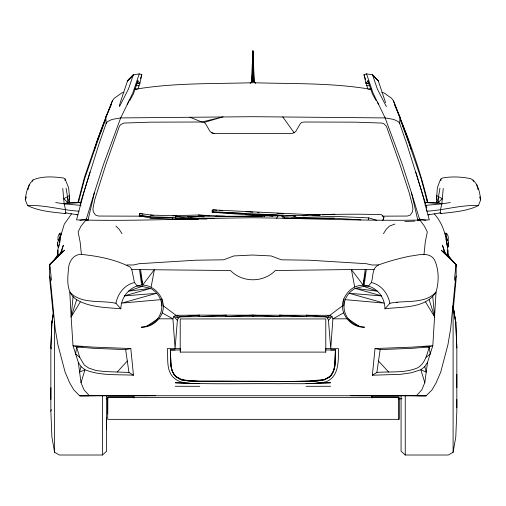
<?xml version="1.0" encoding="UTF-8"?>
<svg xmlns="http://www.w3.org/2000/svg" width="506" height="506" viewBox="0 0 506 506"><rect width="100%" height="100%" fill="white"/><g stroke="black" fill="none" stroke-linecap="round" stroke-linejoin="round"><path stroke-width="0.76" d="M50.859 399.519L50.859 387.691M54.578 451.314L54.578 452.275L59.341 455.008L102.433 455.008L106.614 451.213L106.614 395.331M106.614 429.588L106.614 417.76M133.805 397.242L133.805 395.648M251.931 81.966L252.646 50.992L253.98 81.637L251.912 81.637L253.98 81.529L255.739 83.439M253.247 51.049L252.646 51.049M133.685 396.818L107.708 396.818L107.708 419.354L398.975 419.354L398.975 397.533L107.708 397.533M447.936 256.219C447.848 241.28 444.483 225.29 434.287 213.848M456.829 407.811L456.829 399.519M456.829 387.691L456.829 374.364M320.045 215.151L212.906 209.87L212.159 210.477L212.153 212.292L264.493 215.98M335.415 349.969L334.915 365.863L333.58 371.309L331.759 374.598L329.457 377.141L324.118 379.93L317.034 381.012L306.048 381.511L279.072 381.632L199.775 381.511L188.782 381.012L181.698 379.93L176.366 377.141L174.058 374.598L172.242 371.309L170.908 365.863L170.408 349.969L170.908 365.863C171.705 372.055 175.361 377.653 181.698 379.93L200.003 381.214C241.248 380.177 282.803 383.548 323.891 379.633C336.813 375.914 334.953 360.455 335.415 349.969L334.915 365.863C334.15 369.911 332.746 374.105 329.457 377.141L329.229 376.843L324.118 379.93L323.891 379.633L317.034 381.012L306.048 381.511L252.911 381.214L226.745 381.632L188.782 381.012L181.926 379.633L176.588 376.843L176.366 377.141C170.87 372.018 170.851 364.51 170.648 357.438L170.408 349.969M447.924 255.973L447.949 249.989M65.059 180.579L65.072 179.01L63.592 178.03C53.541 176.651 42.434 175.867 32.979 179.959C27.735 185.126 26.053 192.678 25.3 199.769L27.602 205.588C39.057 211.242 52.289 212.046 64.819 213.532L66.128 212.925M343.789 305.953L343.833 298.926C354.497 275.087 384.522 285.074 384.971 308.805C402.213 306.535 425.508 308.869 436.045 292.006C439.113 281.779 438.999 269.641 434.515 259.856C429.24 251.153 417.482 255.385 409.417 256.232C398.968 258.522 388.602 261.216 378.57 264.942C371.727 267.946 373.479 276.693 371.341 282.525L368.653 285.972L363.776 286.383L355.161 288.388C335.902 299.501 343.195 325.719 364.579 327.18C350.399 327.958 338.223 312.48 343.833 298.926M436.387 202.64L436.476 195.531L442.314 198.706L441.827 203.842L440.543 209.446L440.441 212.843L441.181 213.532C453.711 212.046 466.943 211.242 478.398 205.588L480.7 199.769C479.694 192.128 478.145 182.432 470.567 178.643C461.295 176.784 451.738 176.303 442.408 178.03L440.928 179.01L439.708 181.363L437.374 187.77L436.482 199.503M252.646 50.992L251.912 81.637L253.98 81.637L253.247 50.992L253.968 81.966M423.996 254.41L425.293 241.893L427.311 231.944L424.395 226.144L420.518 220.831L417.792 220.085L411.41 192.546L402.106 163.862L385.136 117.923L377.495 102.098M448.05 240.502C449.714 246.877 447.412 251.476 446.362 240.805L447.133 239.895L447.045 239.123L445.906 239.06L446.513 241.539M448.588 245.125L447.646 246.631L448.588 245.125L448.67 242.766M456.159 266.725L456.051 264.41L441.257 250.211L456.235 264.644L456.134 278.831L453.275 309.343M54.578 321.626L54.578 452.275L51.897 436.963L50.859 411.125L50.859 347.401L51.897 321.905L53.642 312.082L51.897 322.91L50.859 347.957M436.374 197.947L436.476 195.531L436.646 199.453M251.944 81.966L252.235 75.008M252.532 68.051L252.76 62.643M69.354 199.453L69.524 195.531L63.686 198.706L64.173 203.842L65.457 209.446L65.559 212.843L64.819 213.532M439.954 188.099L438.462 196.916L438.202 202.425L441.827 203.842L450.296 202.558M425.527 395.73L416.489 395.686L421.789 389.841L424.806 382.694L427.526 362.334L432.82 345.655L436.045 292.006C424.932 304.574 404.629 299.944 389.898 303.29L384.971 308.805M69.518 199.503L69.524 195.531L69.613 202.64M264.442 215.765L264.499 214.974L275.896 215.784M163.368 305.845C163.716 317.547 152.768 327.686 141.237 327.18C162.628 325.719 169.921 299.501 150.661 288.388L142.047 286.383L137.17 285.972L134.476 282.525L131.781 269.534L130.434 267.238C115.684 259.502 97.987 256.061 81.415 254.41C74.698 254.018 70.157 259.863 68.829 265.846C67.709 277.351 65.154 292.36 76.678 299.71C89.847 307.534 105.988 307.414 120.845 308.805C121.023 297.022 129.764 286.39 141.617 284.979C152.932 284.979 162.692 294.663 163.368 305.845L175.974 315.308L180.433 316.819L199.06 316.63L199.655 315.118L180.433 316.819L178.333 317.964L177.372 320.336L175.082 348.653L172.919 318.824L173.881 316.452L175.974 315.308L199.655 315.118L329.842 315.308L331.942 316.452L332.904 318.824L330.734 348.653L328.445 320.336L327.483 317.964L325.39 316.819L306.168 315.118L306.756 316.63L325.39 316.819L329.842 315.308L342.454 305.845M443.237 188.396L442.314 198.706L438.202 202.425L425.116 202.425M454.35 280.299L456.051 264.41M80.29 395.73L89.328 395.686L84.028 389.841L81.017 382.694L78.297 362.334L73.003 345.655L71.144 316.952L73.066 296.605M425.723 204.146L406.932 144.362L399.658 123.407L399.885 118.632L408.342 141.484L421.144 178.631L427.33 202.071M427.526 362.334L424.774 366.629L420.853 369.734L411.283 372.777L400.354 374.345L372.359 375.212L375.022 348.545L413.162 347.097L432.82 345.655L429.221 346.971L412.112 348.305L380.164 349.621L375.022 348.545M59.898 239.015L61.296 233.228L60.17 233.158C57.912 234.809 57.425 238.269 58.43 240.78M153.489 215.423L139.915 213.456L139.251 215.834L150.358 218.042L175.759 219.155M198.339 219.357L175.645 219.035L175.772 216.587C211.4 217.479 247.092 215.872 282.69 215.828L284.657 218.004M82.826 346.376L76.596 346.971L75.647 353.998L79.689 357.293L84.281 365.003L88.733 368.077L96.317 370.569L105.261 371.594L128.954 372.422L133.464 375.212L130.801 348.545L92.655 347.097L73.003 345.655L76.596 346.971L93.705 348.305L125.652 349.621L130.801 348.545M131.781 269.534L230.496 270.527C242.469 282.86 263.354 282.86 275.321 270.527L351.404 269.534L363.118 285.03L365.212 269.534M364.206 284.979L366.306 269.534L363.118 285.03M264.271 216.568L264.499 214.974L272.924 216.366M372.359 375.212L376.869 372.422L380.164 349.621M57.88 256.997L57.874 249.989L58.62 245.353M59.493 239.939L64.268 224.19L71.529 213.848M53.687 312.164L51.897 322.91L51.897 321.905M401.068 395.331L401.068 451.213L405.255 455.008L448.348 455.008L453.104 452.275L455.786 436.963L456.829 411.125L456.829 347.401L455.786 321.905L453.104 306.794L455.786 322.91L456.829 347.957M151.13 286.984L154.419 269.534L142.698 285.03L139.517 269.534L141.617 284.979M137.898 89.031L139.903 83.136L141.819 74.692L139.283 73.857L133.293 74.844L127.512 80.916L133.293 74.844M81.415 254.41L80.119 241.893L78.101 231.944L81.017 226.144L83.667 222.773L85.299 220.831L88.031 220.085L94.413 192.546L103.711 163.862L120.687 117.923L129.055 100.738M59.632 242.127L60.372 239.06L59.234 239.123L59.145 239.895L59.917 240.805C58.867 251.476 56.564 246.877 58.228 240.502M78.297 362.334L81.049 366.629L79.606 372.144L84.97 369.734C100.365 375.983 117.24 374.295 133.464 375.212M26.065 196.853L25.3 199.769L26.154 197.568M27.975 189.567L29.316 184.462M78.487 202.071L84.679 178.631L97.475 141.484L105.937 118.632L106.159 123.407L98.885 144.362L80.093 204.146M119.372 105.703L119.77 104.204M436.786 202.761L438.462 196.916M59.101 239.464L60.163 235.492L60.113 234.506L59.423 233.69M376.869 372.422C390.278 371.353 404.351 373.27 417.089 368.077C424.888 364.086 427.001 354.712 429.221 346.971L422.991 346.376M90.011 172.046L83.844 192.546L76.526 219.87C135.14 221.476 193.88 218.345 252.5 217.751C311.399 218.428 370.398 221.356 429.29 219.87L421.972 192.546L415.805 172.046M60.859 253.443L63.37 245.17L60.429 253.557M94.413 192.546L86.33 219.117L86.861 220.344M81.017 382.694L84.97 369.734L81.049 366.629M98.075 139.201L98.771 136.962M94.255 150.352L98.208 137.765L112.332 100.947L114.09 98.404L121.68 92.99L123.951 92.339M112.332 100.947L106.02 116.646M120.845 308.805L115.918 303.29C101.187 299.944 80.884 304.574 69.771 292.006L71.144 316.952L76.678 299.71M119.966 103.458L127.626 80.581L133.299 74.825L128.486 88.98L119.473 106.614M50.859 411.125L51.327 409.702M139.283 73.857L132.8 92.952L127.24 104.54M137.955 80.581L133.407 93.945L129.783 100.435M140.409 78.841L141.819 74.692M382.726 220.654L383.94 217.087L381.461 214.658C348.836 213.557 316.111 214.614 283.499 216.321L281.975 216.277M383.118 219.484L383.94 217.087M368.216 219.686L368.83 217.89L376.818 220.3M447.848 240.78C448.854 238.269 448.367 234.809 446.109 233.158L444.983 233.228L446.159 236.916L446.501 240.432M106.469 115.627L97.114 140.56L84.553 177.011L78.171 201.565L78.759 200.199M115.918 303.29C117.835 293.493 124.482 284.84 134.476 282.525M100.137 133.375L102.591 126.93M32.409 181.426L32.979 179.959M58.361 246.264L58.968 244.828M418.962 220.344L419.493 219.117L411.41 192.546M105.577 117.658L111.364 104.552M71.144 316.952L80.29 301.981M383.44 233.683L386.223 229.307L389.449 226.055L394.927 224.05M61.22 252.975L62.497 251.001L49.582 264.644L49.689 278.831L53.332 315.39M276.365 218.579L278.325 215.556M53.807 260.539L58.146 254.17M106.159 123.407L107.563 121.592L112.066 119.422L120.687 117.923L252.911 116.696L385.136 117.923L393.75 119.422L398.26 121.592L399.658 123.407M49.582 264.644L64.559 250.211L49.582 264.644L49.816 268.977M446.855 233.69L446.165 234.506L446.115 235.492L447.38 240.167M329.842 315.308L327.483 317.964L331.942 316.452L328.445 320.336M250.154 83.439L251.912 81.529M117.215 372.011L127.303 361.025M367.919 89.031L365.92 83.136L367.982 80.916M350.569 395.686L426.197 395.73L432.004 389.905L436.159 382.751L440.72 372.119L447.911 344.776L450.644 328.755L455.634 277.781L456.235 276.137M58.057 239.705L58.62 239.155M142.287 216.176L98.442 216.049L95.495 215.025L93.338 211.9L92.902 208.877L94.654 199.946L106.089 163.855L119.365 126.329L120.662 124.602L123.951 123.066L150.516 122.161L201.767 122.009L204.139 122.446L205.436 123.521L209.965 131.288L211.691 132.8L214.063 133.445L291.753 133.445L294.131 132.8L295.852 131.288L300.387 123.521L301.677 122.446L304.049 122.009L355.307 122.161L381.866 123.066L383.833 123.692L386.451 126.329L399.727 163.855L409.139 192.558L412.46 205.284L412.915 208.877L412.485 211.9L410.328 215.025L407.381 216.049L382.264 216.163M49.582 276.137L50.189 277.781L55.179 328.755L57.912 344.776L65.097 372.119L69.657 382.751L73.813 389.905L79.619 395.73L155.247 395.686M426.128 357.293L430.17 353.998L429.221 346.971M146.753 326.231L157.853 318.818M417.792 220.085L419.493 219.117L425.957 220.281M343.511 312.948L332.904 318.824L346.629 318.818M368.836 89.391L370.904 88.468M142.047 286.383L128.397 291.184L150.661 288.388L124.204 295.915L156.506 293.328L121.832 303.094L160.857 299.641M429.531 214.386L428.038 214.886L440.441 212.843M368.899 83.813L365.92 83.136L363.997 74.692L366.534 73.857L372.53 74.844L378.305 80.916L372.53 74.844M204.139 122.446L223.102 116.842L201.767 122.009L189.876 117.202M136.171 83.983L139.903 83.136L137.834 80.916M79.859 220.281L86.33 219.117L88.031 220.085M134.571 89.41C173.596 82.642 213.456 83.971 252.911 82.718C292.367 83.971 332.227 82.642 371.246 89.41M199.781 383.662L175.234 382.776C209.819 384.452 244.455 383.409 279.065 383.712C294.505 383.39 310.102 384.598 325.409 381.986C339.381 377.084 338.324 360.677 338.514 348.647L325.364 348.653M175.74 218.959L172.691 219.3L172.647 217.453L150.168 216.777L139.251 215.834L139.915 213.456L142.958 214.278M190.243 217.34L197.878 216.486L204.139 216.808M424.958 205.436L441.827 203.842L425.103 202.489M80.897 202.489L64.173 203.842L55.704 202.558M27.602 205.588C44.889 204.69 61.821 210.224 79.05 211.185M252.911 315.111L225.897 316.63L226.492 315.118L199.06 316.63L306.756 316.63L279.331 315.118L279.919 316.63L252.911 315.111L252.911 316.623M175.095 349.975L170.18 349.981L180.693 349.956M293.588 216.296L295.921 216.176M302.936 215.815L307.604 215.575M313.056 215.29L320.07 214.93M322.404 214.81L334.864 214.171M89.328 395.686L79.619 395.73L426.197 395.73L416.489 395.686M188.061 217.004L191.116 216.872M177.195 218.971L175.645 219.035L175.772 216.587L191.224 218.56L206.891 219.085M175.803 217.333L150.358 218.042L150.168 216.777L139.7 215.151L139.466 214.139M187.631 216.878L197.878 216.486M306.035 383.662L330.582 382.776L317.009 383.143M404.781 221.457L414.831 221.128M150.383 215.082L172.875 215.727L198.055 215.031L224.689 216.17L225.233 216.815M291.399 218.567L334.245 218.219L360.942 219.857M378.57 264.942L371.929 264.999L366.281 263.702L309.406 260.217L281.361 259.799L271.146 255.941L252.5 255.03L233.854 255.941L223.646 259.799L195.594 260.217L139.131 263.702L133.483 264.999L126.842 264.942M383.358 395.654L357.982 395.686M213.956 218.472L191.224 218.56L175.576 218.092M79.619 395.73L95.046 395.686M110.106 395.686L136.082 395.616M122.465 395.654L147.841 395.686M306.086 386.318L330.62 386.274M136.949 83.136L139.903 83.136M365.92 83.136L368.868 83.136M136.082 85.685L139.036 85.685M366.787 85.685L369.734 85.685M80.884 202.425L67.798 202.425L64.173 203.842L81.042 205.436M216.151 216.258L262.323 216.239M374.042 269.534L351.404 269.534L354.693 286.984M159.188 318.818L172.919 318.824L162.312 312.948M180.212 352.094L325.788 352.094M371.423 396.818L398.975 396.818L398.975 419.354M106.133 398.798L107.999 398.798M398.114 398.798L401.89 398.798M288.312 218.143L284.423 218.137L334.434 216.334L368.83 217.89M291.424 218.149L334.245 218.219M180.452 348.653L167.303 348.647C168.277 357.533 166.208 367.748 171.724 375.439C175.683 380.936 182.286 383.017 188.808 383.143M325.358 349.969L335.642 349.981L330.722 349.975M175.196 386.274L199.731 386.318M369.734 395.616L395.717 395.686M410.777 395.686L426.197 395.73M308.236 214.791L319.862 214.936M277.029 215.069L245.872 214.639L245.967 213.494L295.757 215.834M172.875 215.727L176.72 215.809M478.398 205.588C461.111 204.69 444.179 210.224 426.95 211.185L426.204 209.029M198.055 215.031L209.705 215.796M215.917 216.201L217.466 216.302M281.981 216.214L283.499 216.321M245.967 211.679L252.924 212.248M257.56 212.628L259.11 212.754M277.029 213.26L283.252 213.791M344.965 299.641L383.984 303.094L349.311 293.328L381.613 295.915L355.161 288.388L377.425 291.184L363.776 286.383M216.834 210.224L212.906 209.87L212.906 211.685L212.153 212.292L245.967 213.494L212.906 211.685L212.159 210.477M219.187 210.433L222.324 210.717M65.559 212.843L77.19 214.759M396.312 302.297L397.76 302.607M211.66 132.768L214.063 133.445M381.866 92.339L384.143 92.99L391.733 98.404L393.491 100.947L407.615 137.765L411.334 149.612M76.469 214.386L77.962 214.886M371.341 282.525C381.334 284.84 387.982 293.493 389.898 303.29M134.912 88.468L136.981 89.391M439.872 212.925L441.181 213.532M347.964 318.818L359.064 326.231M115.963 226.055L119.188 229.307L121.971 233.683M456.235 264.644L443.326 251.001L444.603 252.975M378.52 361.025L388.602 372.011M177.372 320.336L173.881 316.452L178.333 317.964L175.974 315.308M282.715 116.842L294.131 132.8M447.671 254.17L452.876 261.811M425.527 301.981L434.673 316.952L432.757 296.605M376.04 100.435L372.41 93.945L367.868 80.581M386.35 106.614L377.331 88.98L372.524 74.825L378.191 80.581L385.61 102.724M65.072 179.01L68.626 187.77L69.626 197.947M378.577 104.54L373.017 92.952L366.534 73.857M394.459 104.552C407.931 135.962 419.525 168.334 427.652 201.565L426.172 198.15M399.354 115.627L400.24 117.658M399.797 116.646L393.491 100.947M473.021 179.959L473.591 181.426M479.846 197.568L480.7 199.769L479.935 196.853M402.409 124.78L404.319 129.795M405.135 131.946L406.773 136.24M445.388 253.557L442.453 245.17L444.736 252.69M363.997 74.692L364.459 76.045M364.934 77.443L365.648 79.543M50.859 347.401L51.353 348.887M429.139 299.71L434.673 316.952M407.045 136.962L408.209 140.7M426.185 205.638L426.874 207.877M424.806 382.694L420.853 369.734L426.21 372.144L424.774 366.629M76.596 346.971L79.689 357.293M66.046 188.099L67.538 196.916L69.214 202.761M476.684 184.462L478.025 189.567M446.785 242.709L447.133 244.12M49.771 264.41L51.473 280.299M282.69 215.828L283.069 218.143M125.652 349.621L128.954 372.422M140.605 269.534L142.698 285.03M62.763 188.396L63.686 198.706L67.798 202.425L67.538 196.916M57.608 242.766L57.69 245.125M440.928 179.01L440.941 180.579M161.99 298.926L162.034 305.953M57.874 249.989L57.899 256.725M455.786 321.905L455.786 322.91L453.104 305.833L453.104 452.275M405.255 395.553L405.255 455.008M372.018 395.648L372.018 398.032M325.788 352.106L325.788 318.938L180.212 318.938L180.212 352.106M133.805 395.73L133.805 398.032M107.708 398.418L107.708 413.826M102.433 395.553L102.433 455.008"/></g></svg>
